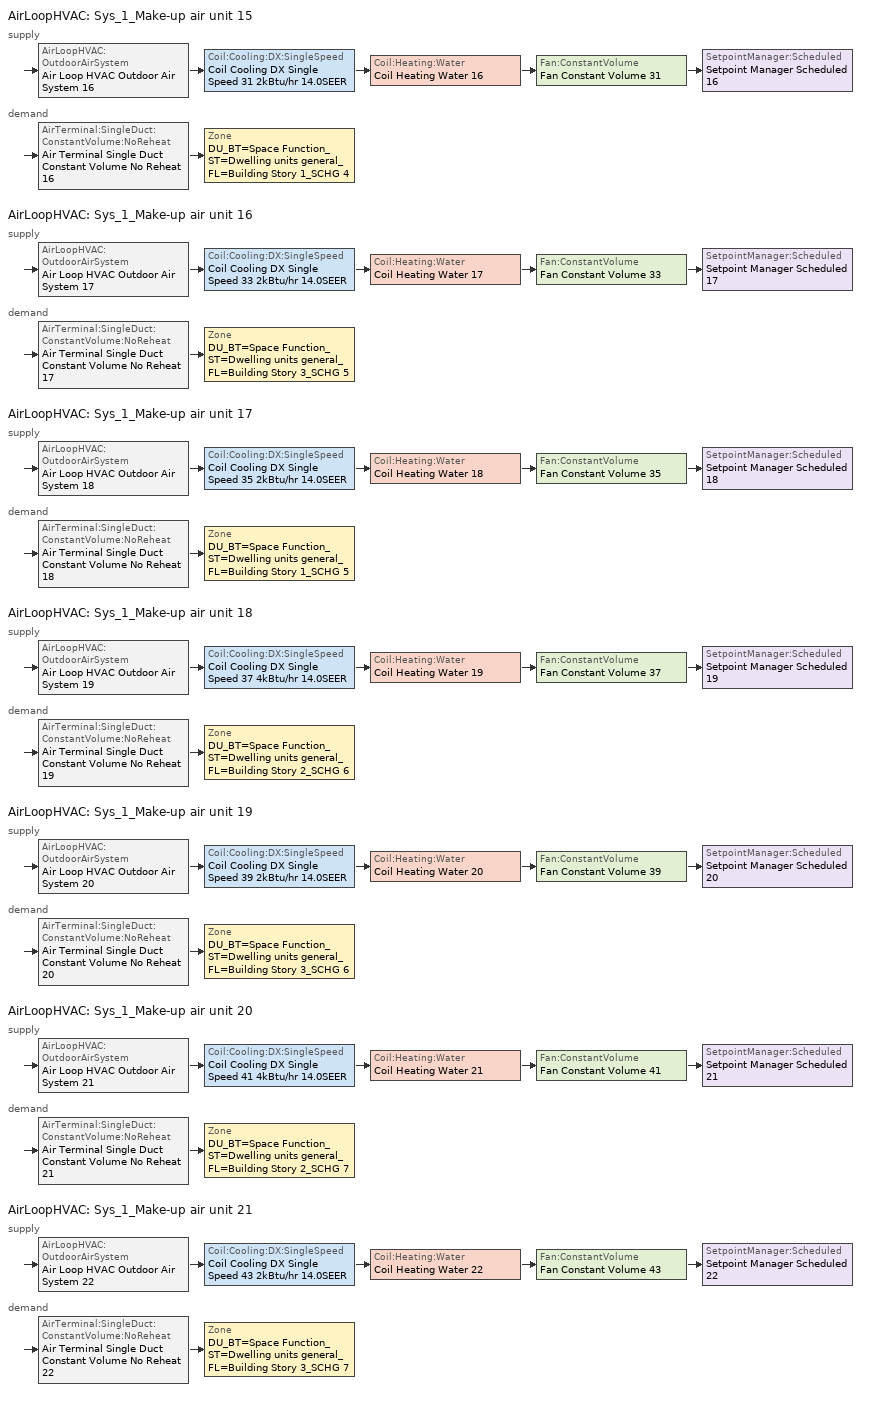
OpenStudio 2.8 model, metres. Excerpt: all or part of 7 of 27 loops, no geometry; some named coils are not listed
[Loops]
AirLoopHVAC 'Sys_1_Make-up air unit 15'
 supply: AirLoopHVAC:OutdoorAirSystem 'Air Loop HVAC Outdoor Air System 16' > Coil:Cooling:DX:SingleSpeed 'Coil Cooling DX Single Speed 31 2kBtu/hr 14.0SEER' > Coil:Heating:Water 'Coil Heating Water 16' > Fan:ConstantVolume 'Fan Constant Volume 31' > SetpointManager:Scheduled 'Setpoint Manager Scheduled 16'
 demand: AirTerminal:SingleDuct:ConstantVolume:NoReheat 'Air Terminal Single Duct Constant Volume No Reheat 16' > Zone 'DU_BT=Space Function_ST=Dwelling units general_FL=Building Story 1_SCHG 4'
AirLoopHVAC 'Sys_1_Make-up air unit 16'
 supply: AirLoopHVAC:OutdoorAirSystem 'Air Loop HVAC Outdoor Air System 17' > Coil:Cooling:DX:SingleSpeed 'Coil Cooling DX Single Speed 33 2kBtu/hr 14.0SEER' > Coil:Heating:Water 'Coil Heating Water 17' > Fan:ConstantVolume 'Fan Constant Volume 33' > SetpointManager:Scheduled 'Setpoint Manager Scheduled 17'
 demand: AirTerminal:SingleDuct:ConstantVolume:NoReheat 'Air Terminal Single Duct Constant Volume No Reheat 17' > Zone 'DU_BT=Space Function_ST=Dwelling units general_FL=Building Story 3_SCHG 5'
AirLoopHVAC 'Sys_1_Make-up air unit 17'
 supply: AirLoopHVAC:OutdoorAirSystem 'Air Loop HVAC Outdoor Air System 18' > Coil:Cooling:DX:SingleSpeed 'Coil Cooling DX Single Speed 35 2kBtu/hr 14.0SEER' > Coil:Heating:Water 'Coil Heating Water 18' > Fan:ConstantVolume 'Fan Constant Volume 35' > SetpointManager:Scheduled 'Setpoint Manager Scheduled 18'
 demand: AirTerminal:SingleDuct:ConstantVolume:NoReheat 'Air Terminal Single Duct Constant Volume No Reheat 18' > Zone 'DU_BT=Space Function_ST=Dwelling units general_FL=Building Story 1_SCHG 5'
AirLoopHVAC 'Sys_1_Make-up air unit 18'
 supply: AirLoopHVAC:OutdoorAirSystem 'Air Loop HVAC Outdoor Air System 19' > Coil:Cooling:DX:SingleSpeed 'Coil Cooling DX Single Speed 37 4kBtu/hr 14.0SEER' > Coil:Heating:Water 'Coil Heating Water 19' > Fan:ConstantVolume 'Fan Constant Volume 37' > SetpointManager:Scheduled 'Setpoint Manager Scheduled 19'
 demand: AirTerminal:SingleDuct:ConstantVolume:NoReheat 'Air Terminal Single Duct Constant Volume No Reheat 19' > Zone 'DU_BT=Space Function_ST=Dwelling units general_FL=Building Story 2_SCHG 6'
AirLoopHVAC 'Sys_1_Make-up air unit 19'
 supply: AirLoopHVAC:OutdoorAirSystem 'Air Loop HVAC Outdoor Air System 20' > Coil:Cooling:DX:SingleSpeed 'Coil Cooling DX Single Speed 39 2kBtu/hr 14.0SEER' > Coil:Heating:Water 'Coil Heating Water 20' > Fan:ConstantVolume 'Fan Constant Volume 39' > SetpointManager:Scheduled 'Setpoint Manager Scheduled 20'
 demand: AirTerminal:SingleDuct:ConstantVolume:NoReheat 'Air Terminal Single Duct Constant Volume No Reheat 20' > Zone 'DU_BT=Space Function_ST=Dwelling units general_FL=Building Story 3_SCHG 6'
AirLoopHVAC 'Sys_1_Make-up air unit 20'
 supply: AirLoopHVAC:OutdoorAirSystem 'Air Loop HVAC Outdoor Air System 21' > Coil:Cooling:DX:SingleSpeed 'Coil Cooling DX Single Speed 41 4kBtu/hr 14.0SEER' > Coil:Heating:Water 'Coil Heating Water 21' > Fan:ConstantVolume 'Fan Constant Volume 41' > SetpointManager:Scheduled 'Setpoint Manager Scheduled 21'
 demand: AirTerminal:SingleDuct:ConstantVolume:NoReheat 'Air Terminal Single Duct Constant Volume No Reheat 21' > Zone 'DU_BT=Space Function_ST=Dwelling units general_FL=Building Story 2_SCHG 7'
AirLoopHVAC 'Sys_1_Make-up air unit 21'
 supply: AirLoopHVAC:OutdoorAirSystem 'Air Loop HVAC Outdoor Air System 22' > Coil:Cooling:DX:SingleSpeed 'Coil Cooling DX Single Speed 43 2kBtu/hr 14.0SEER' > Coil:Heating:Water 'Coil Heating Water 22' > Fan:ConstantVolume 'Fan Constant Volume 43' > SetpointManager:Scheduled 'Setpoint Manager Scheduled 22'
 demand: AirTerminal:SingleDuct:ConstantVolume:NoReheat 'Air Terminal Single Duct Constant Volume No Reheat 22' > Zone 'DU_BT=Space Function_ST=Dwelling units general_FL=Building Story 3_SCHG 7'
[Sizing:Zone] Zone Cooling Design Supply Air Temperature Input Method=SupplyAirTemperature; Zone Cooling Design Supply Air Temperature {C}=13; Zone Cooling Design Supply Air Temperature Difference {deltaC}=11.11; Zone Heating Design Supply Air Temperature Input Method=SupplyAirTemperature; Zone Heating Design Supply Air Temperature {C}=43; Zone Heating Design Supply Air Temperature Difference {deltaC}=11.11; Zone Cooling Design Supply Air Humidity Ratio {kg-H2O/kg-air}=0.0085; Zone Heating Design Supply Air Humidity Ratio {kg-H2O/kg-air}=0.008; Zone Heating Sizing Factor=1.3; Zone Cooling Sizing Factor=1.1; Cooling Design Air Flow Method=DesignDay; Heating Design Air Flow Method=DesignDay; Account for Dedicated Outdoor Air System=No; Dedicated Outdoor Air System Control Strategy=NeutralSupplyAir; Dedicated Outdoor Air Low Setpoint Temperature for Design {C}=autosize; Dedicated Outdoor Air High Setpoint Temperature for Design {C}=autosize
DU_BT=Space Function_ST=Dwelling units general_FL=Building Story 1_SCHG 4; DU_BT=Space Function_ST=Dwelling units general_FL=Building Story 3_SCHG 5; DU_BT=Space Function_ST=Dwelling units general_FL=Building Story 1_SCHG 5; DU_BT=Space Function_ST=Dwelling units general_FL=Building Story 2_SCHG 6; DU_BT=Space Function_ST=Dwelling units general_FL=Building Story 3_SCHG 6; DU_BT=Space Function_ST=Dwelling units general_FL=Building Story 2_SCHG 7; DU_BT=Space Function_ST=Dwelling units general_FL=Building Story 3_SCHG 7
[Zone equipment]
DU_BT=Space Function_ST=Dwelling units general_FL=Building Story 1_SCHG 4: DU_BT=Space Function_ST=Dwelling units general_FL=Building Story 1_SCHG 4 PTAC, Zone HVAC Baseboard Convective Water 16, Air Terminal Single Duct Constant Volume No Reheat 16
DU_BT=Space Function_ST=Dwelling units general_FL=Building Story 3_SCHG 5: DU_BT=Space Function_ST=Dwelling units general_FL=Building Story 3_SCHG 5 PTAC, Zone HVAC Baseboard Convective Water 17, Air Terminal Single Duct Constant Volume No Reheat 17
DU_BT=Space Function_ST=Dwelling units general_FL=Building Story 1_SCHG 5: DU_BT=Space Function_ST=Dwelling units general_FL=Building Story 1_SCHG 5 PTAC, Zone HVAC Baseboard Convective Water 18, Air Terminal Single Duct Constant Volume No Reheat 18
DU_BT=Space Function_ST=Dwelling units general_FL=Building Story 2_SCHG 6: DU_BT=Space Function_ST=Dwelling units general_FL=Building Story 2_SCHG 6 PTAC, Zone HVAC Baseboard Convective Water 19, Air Terminal Single Duct Constant Volume No Reheat 19
DU_BT=Space Function_ST=Dwelling units general_FL=Building Story 3_SCHG 6: DU_BT=Space Function_ST=Dwelling units general_FL=Building Story 3_SCHG 6 PTAC, Zone HVAC Baseboard Convective Water 20, Air Terminal Single Duct Constant Volume No Reheat 20
DU_BT=Space Function_ST=Dwelling units general_FL=Building Story 2_SCHG 7: DU_BT=Space Function_ST=Dwelling units general_FL=Building Story 2_SCHG 7 PTAC, Zone HVAC Baseboard Convective Water 21, Air Terminal Single Duct Constant Volume No Reheat 21
DU_BT=Space Function_ST=Dwelling units general_FL=Building Story 3_SCHG 7: DU_BT=Space Function_ST=Dwelling units general_FL=Building Story 3_SCHG 7 PTAC, Zone HVAC Baseboard Convective Water 22, Air Terminal Single Duct Constant Volume No Reheat 22
[AirLoopHVAC] Design Supply Air Flow Rate {m3/s}=AutoSize
Name | Availability Schedule
Sys_1_Make-up air unit 15 | Sys_1_Make-up air unit 15 Occ Sch
Sys_1_Make-up air unit 16 | Sys_1_Make-up air unit 16 Occ Sch
Sys_1_Make-up air unit 17 | Sys_1_Make-up air unit 17 Occ Sch
Sys_1_Make-up air unit 18 | Sys_1_Make-up air unit 18 Occ Sch
Sys_1_Make-up air unit 19 | Sys_1_Make-up air unit 19 Occ Sch
Sys_1_Make-up air unit 20 | Sys_1_Make-up air unit 20 Occ Sch
Sys_1_Make-up air unit 21 | Sys_1_Make-up air unit 21 Occ Sch
[Sizing:System] Type of Load to Size On=VentilationRequirement; Design Outdoor Air Flow Rate {m3/s}=Autosize; Central Heating Maximum System Air Flow Ratio=1; Preheat Design Temperature {C}=7; Preheat Design Humidity Ratio {kg-H2O/kg-Air}=0.008; Precool Design Temperature {C}=13; Precool Design Humidity Ratio {kg-H2O/kg-Air}=0.008; Central Cooling Design Supply Air Temperature {C}=13; Central Heating Design Supply Air Temperature {C}=43; Sizing Option=NonCoincident; 100% Outdoor Air in Cooling=Yes; 100% Outdoor Air in Heating=Yes; Central Cooling Design Supply Air Humidity Ratio {kg-H2O/kg-Air}=0.0085; Central Heating Design Supply Air Humidity Ratio {kg-H2O/kg-Air}=0.008; Cooling Design Air Flow Method=DesignDay; Cooling Design Air Flow Rate {m3/s}=0; Heating Design Air Flow Method=DesignDay; Heating Design Air Flow Rate {m3/s}=0; System Outdoor Air Method=ZoneSum; Zone Maximum Outdoor Air Fraction=1; Cooling Supply Air Flow Rate Per Floor Area {m3/s-m2}=0.00996765; Cooling Fraction of Autosized Cooling Supply Air Flow Rate=1; Cooling Supply Air Flow Rate Per Unit Cooling Capacity {m3/s-W}=3.94755e-05; Heating Supply Air Flow Rate Per Floor Area {m3/s-m2}=0.00996765; Heating Fraction of Autosized Heating Supply Air Flow Rate=1; Heating Fraction of Autosized Cooling Supply Air Flow Rate=1; Heating Supply Air Flow Rate Per Unit Heating Capacity {m3/s-W}=3.15882e-05; Cooling Design Capacity Method=CoolingDesignCapacity; Cooling Design Capacity {W}=autosize; Cooling Design Capacity Per Floor Area {W/m2}=234.7; Fraction of Autosized Cooling Design Capacity=1; Heating Design Capacity Method=HeatingDesignCapacity; Heating Design Capacity {W}=autosize; Heating Design Capacity Per Floor Area {W/m2}=157; Fraction of Autosized Heating Design Capacity=1; Central Cooling Capacity Control Method=OnOff
Sys_1_Make-up air unit 15; Sys_1_Make-up air unit 16; Sys_1_Make-up air unit 17; Sys_1_Make-up air unit 18; Sys_1_Make-up air unit 19; Sys_1_Make-up air unit 20; Sys_1_Make-up air unit 21
[Fan:ConstantVolume] Availability Schedule=Always On Discrete; Fan Total Efficiency=0.39975; Pressure Rise {Pa}=640; Maximum Flow Rate {m3/s}=AutoSize; Motor Efficiency=0.615
Fan Constant Volume 31; Fan Constant Volume 32; Fan Constant Volume 33; Fan Constant Volume 34; Fan Constant Volume 35; Fan Constant Volume 36; Fan Constant Volume 37; Fan Constant Volume 38; Fan Constant Volume 39; Fan Constant Volume 40; Fan Constant Volume 41; Fan Constant Volume 42; Fan Constant Volume 43; Fan Constant Volume 44
[Coil:Cooling:DX:SingleSpeed] Availability Schedule=Always On Discrete; Rated Total Cooling Capacity {W}=autosize; Rated Sensible Heat Ratio=autosize; Rated Air Flow Rate {m3/s}=autosize; Rated Evaporator Fan Power Per Volume Flow Rate {W/(m3/s)}=773.3; Total Cooling Capacity Function of Temperature Curve=DXCOOL-NECB2011-REF-CAPFT; Total Cooling Capacity Function of Flow Fraction Curve=DXCOOL-NECB2011-REF-CAPFFLOW; Energy Input Ratio Function of Temperature Curve=DXCOOL-NECB2011-REF-COOLEIRFT; Energy Input Ratio Function of Flow Fraction Curve=DXCOOL-NECB2011-REF-COOLEIRFFLOW; Part Load Fraction Correlation Curve=DXCOOL-NECB2011-REF-COOLPLFFPLR; Condenser Type=AirCooled; Evaporative Condenser Effectiveness=0; Evaporative Condenser Air Flow Rate {m3/s}=Autosize; Evaporative Condenser Pump Rated Power Consumption {W}=Autosize; Crankcase Heater Capacity {W}=0; Maximum Outdoor Dry-Bulb Temperature for Crankcase Heater Operation {C}=0; Basin Heater Capacity {W/K}=0; Basin Heater Setpoint Temperature {C}=10
Name | Rated COP {W/W}
Coil Cooling DX Single Speed 31 2kBtu/hr 14.0SEER; Coil Cooling DX Single Speed 33 2kBtu/hr 14.0SEER; Coil Cooling DX Single Speed 35 2kBtu/hr 14.0SEER; Coil Cooling DX Single Speed 37 4kBtu/hr 14.0SEER; Coil Cooling DX Single Speed 39 2kBtu/hr 14.0SEER; Coil Cooling DX Single Speed 41 4kBtu/hr 14.0SEER; Coil Cooling DX Single Speed 43 2kBtu/hr 14.0SEER | 4.11713
Coil Cooling DX Single Speed 32 17kBtu/hr 9.3EER; Coil Cooling DX Single Speed 34 23kBtu/hr 9.3EER; Coil Cooling DX Single Speed 38 18kBtu/hr 9.3EER; Coil Cooling DX Single Speed 40 22kBtu/hr 9.3EER; Coil Cooling DX Single Speed 44 23kBtu/hr 9.3EER | 3.23448
Coil Cooling DX Single Speed 36 14kBtu/hr 9.5EER | 3.29546
Coil Cooling DX Single Speed 42 8kBtu/hr 10.8EER | 3.73046
[Controller:OutdoorAir] Minimum Outdoor Air Flow Rate {m3/s}=autosize; Maximum Outdoor Air Flow Rate {m3/s}=Autosize; Economizer Control Type=NoEconomizer; Economizer Control Action Type=ModulateFlow; Economizer Maximum Limit Dry-Bulb Temperature {C}=28; Economizer Maximum Limit Enthalpy {J/kg}=64000; Economizer Minimum Limit Dry-Bulb Temperature {C}=-100; Lockout Type=NoLockout; Minimum Limit Type=FixedMinimum; High Humidity Control=No; Heat Recovery Bypass Control Type=BypassWhenWithinEconomizerLimits
Name | Minimum Outdoor Air Schedule | Controller Mechanical Ventilation
Controller Outdoor Air 16 | Sys_1_Make-up air unit 15 Occ Sch | Controller Mechanical Ventilation 16
Controller Outdoor Air 17 | Sys_1_Make-up air unit 16 Occ Sch | Controller Mechanical Ventilation 17
Controller Outdoor Air 18 | Sys_1_Make-up air unit 17 Occ Sch | Controller Mechanical Ventilation 18
Controller Outdoor Air 19 | Sys_1_Make-up air unit 18 Occ Sch | Controller Mechanical Ventilation 19
Controller Outdoor Air 20 | Sys_1_Make-up air unit 19 Occ Sch | Controller Mechanical Ventilation 20
Controller Outdoor Air 21 | Sys_1_Make-up air unit 20 Occ Sch | Controller Mechanical Ventilation 21
Controller Outdoor Air 22 | Sys_1_Make-up air unit 21 Occ Sch | Controller Mechanical Ventilation 22
[Controller:MechanicalVentilation] Availability Schedule=Always On Discrete; System Outdoor Air Method=ZoneSum
Controller Mechanical Ventilation 16; Controller Mechanical Ventilation 17; Controller Mechanical Ventilation 18; Controller Mechanical Ventilation 19; Controller Mechanical Ventilation 20; Controller Mechanical Ventilation 21; Controller Mechanical Ventilation 22
[AirLoopHVAC:OutdoorAirSystem]
Name | Controller
Air Loop HVAC Outdoor Air System 16 | Controller Outdoor Air 16
Air Loop HVAC Outdoor Air System 17 | Controller Outdoor Air 17
Air Loop HVAC Outdoor Air System 18 | Controller Outdoor Air 18
Air Loop HVAC Outdoor Air System 19 | Controller Outdoor Air 19
Air Loop HVAC Outdoor Air System 20 | Controller Outdoor Air 20
Air Loop HVAC Outdoor Air System 21 | Controller Outdoor Air 21
Air Loop HVAC Outdoor Air System 22 | Controller Outdoor Air 22
[SetpointManager:Scheduled] Control Variable=Temperature
Name | Schedule
Setpoint Manager Scheduled 16 | Makeup-Air Unit Supply Air Temp 15
Setpoint Manager Scheduled 17 | Makeup-Air Unit Supply Air Temp 16
Setpoint Manager Scheduled 18 | Makeup-Air Unit Supply Air Temp 17
Setpoint Manager Scheduled 19 | Makeup-Air Unit Supply Air Temp 18
Setpoint Manager Scheduled 20 | Makeup-Air Unit Supply Air Temp 19
Setpoint Manager Scheduled 21 | Makeup-Air Unit Supply Air Temp 20
Setpoint Manager Scheduled 22 | Makeup-Air Unit Supply Air Temp 21
[Coil:Heating:Electric] Availability Schedule=ON_OFF_ALWAYS_OFF
Coil Heating Electric 16; Coil Heating Electric 17; Coil Heating Electric 18; Coil Heating Electric 19; Coil Heating Electric 20; Coil Heating Electric 21; Coil Heating Electric 22
[ZoneHVAC:PackagedTerminalAirConditioner] Availability Schedule=Always On Discrete; Supply Air Flow Rate During Cooling Operation {m3/s}=Autosize; Supply Air Flow Rate During Heating Operation {m3/s}=Autosize; Supply Air Flow Rate When No Cooling or Heating is Needed {m3/s}=Autosize; Outdoor Air Flow Rate During Cooling Operation {m3/s}=1e-05; Outdoor Air Flow Rate During Heating Operation {m3/s}=1e-05; Outdoor Air Flow Rate When No Cooling or Heating is Needed {m3/s}=1e-05; Fan Placement=DrawThrough
Name | Supply Air Fan | Heating Coil | Cooling Coil
DU_BT=Space Function_ST=Dwelling units general_FL=Building Story 1_SCHG 4 PTAC | Fan Constant Volume 32 | Coil Heating Electric 16 | Coil Cooling DX Single Speed 32 17kBtu/hr 9.3EER
DU_BT=Space Function_ST=Dwelling units general_FL=Building Story 3_SCHG 5 PTAC | Fan Constant Volume 34 | Coil Heating Electric 17 | Coil Cooling DX Single Speed 34 23kBtu/hr 9.3EER
DU_BT=Space Function_ST=Dwelling units general_FL=Building Story 1_SCHG 5 PTAC | Fan Constant Volume 36 | Coil Heating Electric 18 | Coil Cooling DX Single Speed 36 14kBtu/hr 9.5EER
DU_BT=Space Function_ST=Dwelling units general_FL=Building Story 2_SCHG 6 PTAC | Fan Constant Volume 38 | Coil Heating Electric 19 | Coil Cooling DX Single Speed 38 18kBtu/hr 9.3EER
DU_BT=Space Function_ST=Dwelling units general_FL=Building Story 3_SCHG 6 PTAC | Fan Constant Volume 40 | Coil Heating Electric 20 | Coil Cooling DX Single Speed 40 22kBtu/hr 9.3EER
DU_BT=Space Function_ST=Dwelling units general_FL=Building Story 2_SCHG 7 PTAC | Fan Constant Volume 42 | Coil Heating Electric 21 | Coil Cooling DX Single Speed 42 8kBtu/hr 10.8EER
DU_BT=Space Function_ST=Dwelling units general_FL=Building Story 3_SCHG 7 PTAC | Fan Constant Volume 44 | Coil Heating Electric 22 | Coil Cooling DX Single Speed 44 23kBtu/hr 9.3EER
[AirTerminal:SingleDuct:ConstantVolume:NoReheat] Availability Schedule=Always On Discrete; Maximum Air Flow Rate {m3/s}=AutoSize
Air Terminal Single Duct Constant Volume No Reheat 16; Air Terminal Single Duct Constant Volume No Reheat 17; Air Terminal Single Duct Constant Volume No Reheat 18; Air Terminal Single Duct Constant Volume No Reheat 19; Air Terminal Single Duct Constant Volume No Reheat 20; Air Terminal Single Duct Constant Volume No Reheat 21; Air Terminal Single Duct Constant Volume No Reheat 22
[Schedule:Ruleset]
Name | Default Day Schedule | Summer Design Day Schedule | Winter Design Day Schedule
ON_OFF_ALWAYS_OFF | Schedule Day 3
Makeup-Air Unit Supply Air Temp 15 | Makeup Air Unit Supply Air Temp Default 15
Makeup-Air Unit Supply Air Temp 16 | Makeup Air Unit Supply Air Temp Default 16
Makeup-Air Unit Supply Air Temp 17 | Makeup Air Unit Supply Air Temp Default 17
Makeup-Air Unit Supply Air Temp 18 | Makeup Air Unit Supply Air Temp Default 18
Makeup-Air Unit Supply Air Temp 19 | Makeup Air Unit Supply Air Temp Default 19
Makeup-Air Unit Supply Air Temp 20 | Makeup Air Unit Supply Air Temp Default 20
Makeup-Air Unit Supply Air Temp 21 | Makeup Air Unit Supply Air Temp Default 21
Sys_1_Make-up air unit 15 Occ Sch | Sys_1_Make-up air unit 15 Occ Sch Default | Sys_1_Make-up air unit 15 Occ Sch Summer Design Day | Sys_1_Make-up air unit 15 Occ Sch Winter Design Day
Sys_1_Make-up air unit 16 Occ Sch | Sys_1_Make-up air unit 16 Occ Sch Default | Sys_1_Make-up air unit 16 Occ Sch Summer Design Day | Sys_1_Make-up air unit 16 Occ Sch Winter Design Day
Sys_1_Make-up air unit 17 Occ Sch | Sys_1_Make-up air unit 17 Occ Sch Default | Sys_1_Make-up air unit 17 Occ Sch Summer Design Day | Sys_1_Make-up air unit 17 Occ Sch Winter Design Day
Sys_1_Make-up air unit 18 Occ Sch | Sys_1_Make-up air unit 18 Occ Sch Default | Sys_1_Make-up air unit 18 Occ Sch Summer Design Day | Sys_1_Make-up air unit 18 Occ Sch Winter Design Day
Sys_1_Make-up air unit 19 Occ Sch | Sys_1_Make-up air unit 19 Occ Sch Default | Sys_1_Make-up air unit 19 Occ Sch Summer Design Day | Sys_1_Make-up air unit 19 Occ Sch Winter Design Day
Sys_1_Make-up air unit 20 Occ Sch | Sys_1_Make-up air unit 20 Occ Sch Default | Sys_1_Make-up air unit 20 Occ Sch Summer Design Day | Sys_1_Make-up air unit 20 Occ Sch Winter Design Day
Sys_1_Make-up air unit 21 Occ Sch | Sys_1_Make-up air unit 21 Occ Sch Default | Sys_1_Make-up air unit 21 Occ Sch Summer Design Day | Sys_1_Make-up air unit 21 Occ Sch Winter Design Day
[Schedule:Day]
Schedule Day 3; wkdON_OFF_ALWAYS_OFF 1; satON_OFF_ALWAYS_OFF 1; sunON_OFF_ALWAYS_OFF 1: 1, 0, 0, 2, 0, 0, 3, 0, 0, 4, 0, 0, 5, 0, 0, 6, 0, 0, 7, 0, 0, 8, 0, 0, 9, 0, 0, 10, 0, 0, 11, 0, 0, 12, 0, 0, 13, 0, 0, 14, 0, 0, 15, 0, 0, 16, 0, 0, 17, 0, 0, 18, 0, 0, 19, 0, 0, 20, 0, 0, 21, 0, 0, 22, 0, 0, 23, 0, 0, 24, 0, 0
Makeup Air Unit Supply Air Temp Default 15; Makeup Air Unit Supply Air Temp Default 16; Makeup Air Unit Supply Air Temp Default 17; Makeup Air Unit Supply Air Temp Default 18; Makeup Air Unit Supply Air Temp Default 19; Makeup Air Unit Supply Air Temp Default 20; Makeup Air Unit Supply Air Temp Default 21: 24, 0, 20
Sys_1_Make-up air unit 15 Occ Sch Default; Sys_1_Make-up air unit 15 Occ Sch Winter Design Day; Sys_1_Make-up air unit 15 Occ Sch Summer Design Day; Sys_1_Make-up air unit 16 Occ Sch Default; Sys_1_Make-up air unit 16 Occ Sch Winter Design Day; Sys_1_Make-up air unit 16 Occ Sch Summer Design Day; Sys_1_Make-up air unit 17 Occ Sch Default; Sys_1_Make-up air unit 17 Occ Sch Winter Design Day; Sys_1_Make-up air unit 17 Occ Sch Summer Design Day; Sys_1_Make-up air unit 18 Occ Sch Default; Sys_1_Make-up air unit 18 Occ Sch Winter Design Day; Sys_1_Make-up air unit 18 Occ Sch Summer Design Day; Sys_1_Make-up air unit 19 Occ Sch Default; Sys_1_Make-up air unit 19 Occ Sch Winter Design Day; Sys_1_Make-up air unit 19 Occ Sch Summer Design Day; Sys_1_Make-up air unit 20 Occ Sch Default; Sys_1_Make-up air unit 20 Occ Sch Winter Design Day; Sys_1_Make-up air unit 20 Occ Sch Summer Design Day; Sys_1_Make-up air unit 21 Occ Sch Default; Sys_1_Make-up air unit 21 Occ Sch Winter Design Day; Sys_1_Make-up air unit 21 Occ Sch Summer Design Day: 24, 0, 1
[Schedule:Rule] Schedule Ruleset=ON_OFF_ALWAYS_OFF; Date Specification Type=DateRange; Start Month=1; Start Day=1; End Month=12; End Day=31
Name | Rule Order | Day Schedule | Apply Sunday | Apply Monday | Apply Tuesday | Apply Wednesday | Apply Thursday | Apply Friday | Apply Saturday
wkdON_OFF_ALWAYS_OFF rule | 2 | wkdON_OFF_ALWAYS_OFF 1 | No | Yes | Yes | Yes | Yes | Yes | No
satON_OFF_ALWAYS_OFFrule | 1 | satON_OFF_ALWAYS_OFF 1 | No | No | No | No | No | No | Yes
sunON_OFF_ALWAYS_OFFrule | 0 | sunON_OFF_ALWAYS_OFF 1 | Yes | No | No | No | No | No | No
[Schedule:Constant]
Always On Discrete: Value=1
[Curve:Biquadratic] Minimum Value of x=13; Maximum Value of x=24; Minimum Value of y=24; Maximum Value of y=46
Name | Coefficient1 Constant | Coefficient2 x | Coefficient3 x**2 | Coefficient4 y | Coefficient5 y**2 | Coefficient6 x*y
DXCOOL-NECB2011-REF-CAPFT | 0.867905 | 0.0142459 | 0.00055436 | -0.0075575 | 3.3e-05 | -0.0001918
DXCOOL-NECB2011-REF-COOLEIRFT | 0.116936 | 0.0284933 | -0.0004112 | 0.0214108 | 0.00016103 | -0.0006791
[Curve:Quadratic] Coefficient1 Constant=1; Coefficient2 x=0; Coefficient3 x**2=0; Minimum Value of x=0; Maximum Value of x=1
DXCOOL-NECB2011-REF-CAPFFLOW; DXCOOL-NECB2011-REF-COOLEIRFFLOW
[Curve:Cubic]
DXCOOL-NECB2011-REF-COOLPLFFPLR: Coefficient1 Constant=0.0277; Coefficient2 x=4.9151; Coefficient3 x**2=-8.184; Coefficient4 x**3=4.2702; Minimum Value of x=0.7; Maximum Value of x=1
